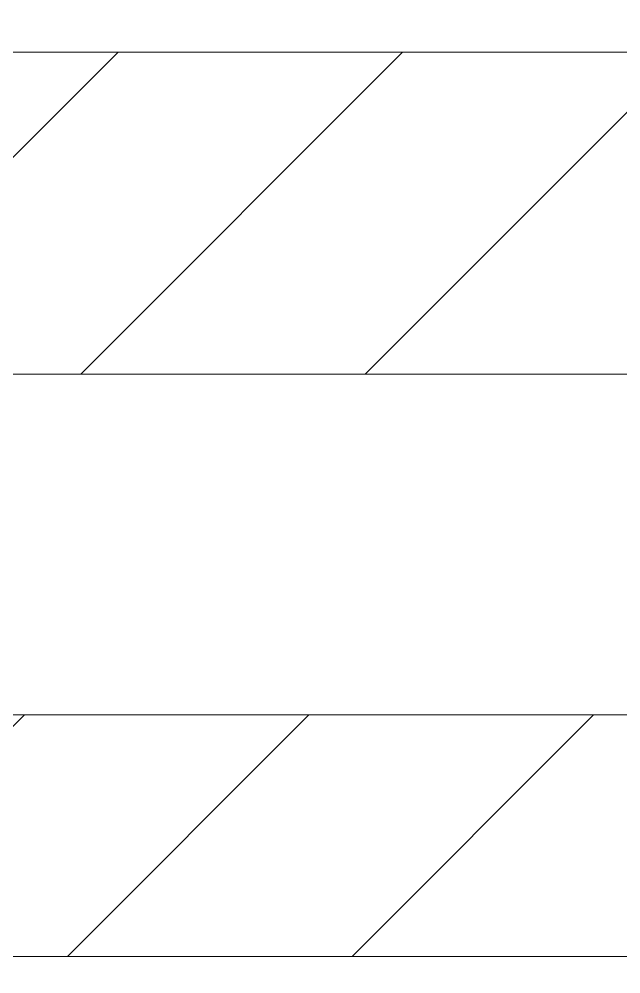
# Model space of a CAD drawing. Extents: x 174420 to 213214, y -41877 to -13498.
# Drawn here: x 191689.4 to 191941.8, y -25881.1 to -25480.8 of the extents above; entities that cross this region are included whole.
import ezdxf

# ---------------------------------------------------------------- set-up
doc = ezdxf.new("R2010")
doc.units = 0
doc.header["$LTSCALE"] = 500
doc.header["$MEASUREMENT"] = 0
doc.layers.get('0').update_dxf_attribs({"linetype": 'CONTINUOUS', "lineweight": 9})
doc.layers.add('COTAS', color=2, linetype='CONTINUOUS', lineweight=9)
doc.layers.add('FIBRA', color=3, linetype='CONTINUOUS', lineweight=20)
doc.styles.get("Standard").update_dxf_attribs({"font": 'SIMPLEX.shx', "width": 0.8, "height": 80})
doc.dimstyles.get("Standard").update_dxf_attribs({"dimtxt": 0.18, "dimasz": 0.18, "dimexe": 0.18, "dimexo": 0.0625, "dimgap": 0.09, "dimtad": 0, "dimtih": 1, "dimtoh": 1, "dimdec": 4, "dimzin": 0, "dimdsep": 46, "dimtxsty": 'Standard', "dimcen": 0.09, "dimadec": 0, "dimazin": 0, "dimtfac": 1, "dimtdec": 4, "dimtofl": 0, "dimtmove": 0, "dimatfit": 3, "dimfxl": 1, "dimtolj": 1, "dimtzin": 0, "dimarcsym": 0})

# ---------------------------------------------------------------- blocks, each defined once
blk = doc.blocks.new('*X38')
at = {"color": 0}
for p, q in [((1191.08, 2941.16), (1251.08, 3001.16)), ((1244.11, 2941.16), (1304.11, 3001.16)), ((1297.14, 2941.16), (1357.14, 3001.16)), ((1188.64, 2832.66), (1233.64, 2877.66)), ((1241.67, 2832.66), (1286.67, 2877.66)), ((1294.71, 2832.66), (1339.71, 2877.66))]:
    blk.add_line(p, q, dxfattribs=at)

msp = doc.modelspace()

# ---------------------------------------------------------------- linework, layer by layer
at = {"lineweight": 9}
for p, q in [((191243.87, -25629.62), (194158.78, -25629.62)), ((191153.92, -25772.49), (194068.83, -25772.49))]:
    msp.add_line(p, q, dxfattribs=at)
at = {"layer": 'FIBRA', "lineweight": 9}
for p, q in [((191328.87, -25494.62), (194243.78, -25494.62)), ((190683.78, -25873.74), (194788.78, -25873.74))]:
    msp.add_line(p, q, dxfattribs=at)

# ---------------------------------------------------------------- block references
at = {"layer": 'COTAS', "lineweight": 9, "xscale": 2.25, "yscale": 2.25, "zscale": 2.25}
msp.add_blockref('*X38', (188915.99, -32247.24), dxfattribs=at)

# ---------------------------------------------------------------- leaders
at = {"layer": 'COTAS', "lineweight": 9, "annotation_type": 0, "has_hookline": 1, "hookline_direction": 0, "horizontal_direction": (-1, 0, 0)}
msp.add_leader([(192417.69, -25711.7), (192098.71, -25268.24), (190519.48, -25268.24)], dimstyle='Standard', override={"dimscale": 10, "dimtxt": 10, "dimasz": 8, "dimexe": 2, "dimexo": 4, "dimgap": 3, "dimtad": 1, "dimtih": 0, "dimtoh": 0, "dimdec": 0, "dimcen": 1, "dimdle": 1, "dimtdec": 1}, dxfattribs=at)
at = {"layer": 'COTAS', "lineweight": 9, "annotation_type": 0, "has_hookline": 1, "hookline_direction": 0}
msp.add_leader([(191335.83, -25872.54), (191654.81, -26214.24), (192628.05, -26214.24)], dimstyle='Standard', override={"dimscale": 10, "dimtxt": 10, "dimasz": 8, "dimexe": 2, "dimexo": 4, "dimgap": 3, "dimtad": 1, "dimtih": 0, "dimtoh": 0, "dimdec": 0, "dimcen": 1, "dimdle": 1, "dimtdec": 1}, dxfattribs=at)

doc.saveas('drawing.dxf')
